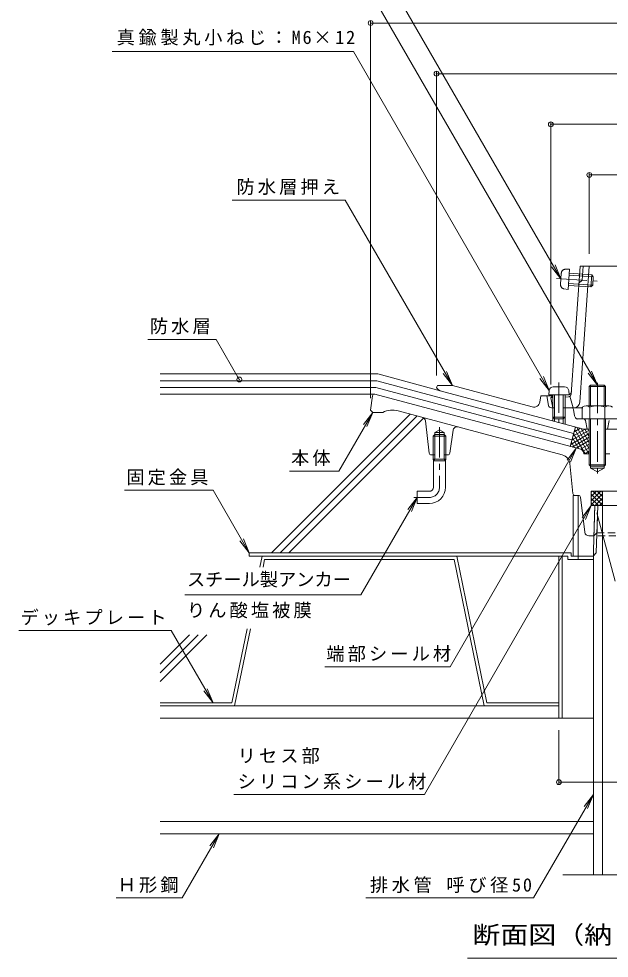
# Model space of a CAD drawing. Units: millimetres at full size, sheet at 1:3; details may follow other scales. Extents: x -566 to 565, y -424 to 391.
# Drawn here: x -565.6 to -273.9, y -352.4 to 111.5 of the extents above; entities that cross this region are included whole.
import ezdxf
from ezdxf.enums import TextEntityAlignment as Align

# ---------------------------------------------------------------- set-up
doc = ezdxf.new("R2010")
doc.units = ezdxf.units.MM
doc.header["$LTSCALE"] = 3
doc.header["$PDMODE"] = 32
doc.header["$PDSIZE"] = 2.4
for name, pattern in [('CHAIN1', [8, 5, -1, 1, -1]), ('DASHED1', [1.8, 1.2, -0.6]), ('DOUBLE_CHAIN1', [8.8, 5, -1, 0.6, -0.6, 0.6, -1])]:
    doc.linetypes.add(name, pattern=pattern)
for name, color, linetype, lineweight in [('0-0_通り芯', 3, 'Continuous', 9), ('0-1_躯体', 2, 'Continuous', 9), ('0-2_仕上', 6, 'Continuous', 9), ('0-3_建具', 4, 'Continuous', 9), ('0-4_その他', 7, 'Continuous', 9), ('0-5_寸法', 7, 'Continuous', 9), ('0-6_ハッチ', 6, 'Continuous', 9), ('0-8_041', 4, 'Continuous', 9), ('0-9_051', 2, 'Continuous', 9), ('0-A_061', 4, 'Continuous', 9), ('0-B_062', 1, 'Continuous', 5), ('0-C_084', 4, 'DOUBLE_CHAIN1', 9), ('0-D_087', 6, 'Continuous', 9), ('0-E_090', 4, 'Continuous', 9), ('0-F_092', 6, 'Continuous', 9)]:
    doc.layers.add(name, color=color, linetype=linetype, lineweight=lineweight)
doc.styles.add('ＭＳ ゴシック', font='')
doc.styles.get('ＭＳ ゴシック').set_extended_font_data('MS Gothic')

msp = doc.modelspace()

# ---------------------------------------------------------------- linework, layer by layer
at = {"layer": '0-0_通り芯'}
for p, q in [((-288.015, -101.111), (-389.771, -73.845)), ((-390.881, -74.721), (-391.771, -81.845)), ((-390.771, -82.845), (-391.771, -81.845)), ((-390.771, -82.845), (-385.771, -82.845)), ((-297.092, -103.855), (-378.157, -82.133)), ((-364.621, -87.079), (-362.869, -102.955)), ((-355.411, -92.845), (-357.771, -91.483)), ((-351.083, -91.714), (-352.651, -102.983)), ((-360.131, -93.845), (-360.946, -94.645)), ((-354.596, -94.645), (-360.946, -94.645)), ((-360.946, -103.845), (-360.946, -94.645)), ((-360.131, -103.845), (-360.131, -92.845)), ((-355.411, -93.845), (-360.131, -93.845)), ((-355.411, -103.845), (-355.411, -92.845)), ((-354.596, -94.645), (-355.411, -93.845)), ((-354.596, -103.845), (-354.596, -94.645)), ((-361.875, -103.845), (-360.131, -103.845)), ((-355.411, -103.845), (-353.642, -103.845)), ((-286.506, -103.035), (-286.56, -102.714)), ((-283.771, -103.345), (-286.454, -103.345)), ((-273.669, -103.345), (-275.771, -103.345)), ((-291.865, -122.949), (-293.413, -108.164)), ((-283.095, -110.345), (-283.095, -109.345)), ((-283.095, -110.345), (-276.448, -110.345)), ((-283.095, -110.345), (-279.771, -112.264)), ((-276.448, -110.345), (-279.771, -112.264)), ((-276.448, -109.345), (-276.448, -110.345)), ((-289.154, -123.845), (-290.87, -123.845)), ((-285.99, -142.093), (-288.162, -124.721)), ((-282.771, -121.845), (-282.771, -128.845)), ((-282.771, -121.845), (-220.771, -121.845)), ((-282.771, -128.845), (-220.771, -128.845)), ((-281.578, -143.845), (-284.006, -143.845))]:
    msp.add_line(p, q, dxfattribs=at)
at = {"layer": '0-0_通り芯', "linetype": 'DASHED1'}
for p, q in [((-281.55, -143.817), (-281.082, -128.845)), ((-281.082, -128.845), (-222.46, -128.845)), ((-280.072, -143.845), (-279.603, -128.845)), ((-221.992, -143.845), (-281.55, -143.817))]:
    msp.add_line(p, q, dxfattribs=at)
at = {"layer": '0-0_通り芯'}
for points in [[(-355.411, -92.845), (-360.131, -92.845), (-357.771, -91.483)], [(-254.878, -304.452), (-254.878, -311.196), (-296.77, -311.196)]]:
    msp.add_lwpolyline(points, dxfattribs=at)
at = {"layer": '0-0_通り芯', "linetype": 'DASHED1'}
msp.add_lwpolyline([(-281.578, -143.845), (-280.022, -142.268), (-223.52, -142.268)], dxfattribs=at)
at = {"layer": '0-0_通り芯'}
for centre, radius, start, end in [((-389.888, -74.845), 1, 90, 172.87517), ((-381.004, -92.759), 11, 74.99992, 115.68034), ((-366.609, -87.298), 2, 6.29681, 74.99974), ((-349.102, -91.989), 2, 74.9998, 172.07857), ((-288.532, -103.043), 2, 9.46249, 74.99974), ((-361.875, -102.845), 1, 186.29707, 270), ((-353.642, -102.845), 1, 270, 352.07825), ((-298.386, -108.684), 5, 5.97763, 74.99999), ((-284.533, -102.706), 2, 189.46233, 198.6377), ((-290.87, -122.845), 1, 185.97763, 270), ((-289.154, -124.845), 1, 7.12502, 90), ((-284.006, -141.845), 2, 187.12502, 270)]:
    msp.add_arc(centre, radius, start, end, dxfattribs=at)
at = {"layer": '0-1_躯体'}
for p, q in [((-359.271, -70.626), (-358.771, -69.626)), ((-358.771, -69.626), (-351.412, -69.626)), ((-357.37, -72.171), (-286.628, -91.126)), ((-351.412, -69.626), (-311.998, -80.187)), ((-307.771, -74.626), (-308.257, -77.751)), ((-301.82, -74.626), (-307.771, -74.626)), ((-304.771, -74.626), (-303.864, -79.406)), ((-302.39, -80.626), (-300.901, -80.626)), ((-296.641, -80.626), (-292.599, -80.626)), ((-291.006, -84.642), (-291.616, -81.439)), ((-301.771, -85.256), (-301.771, -87.069)), ((-300.901, -86.126), (-300.901, -87.302)), ((-296.641, -86.126), (-296.641, -88.443)), ((-295.771, -85.256), (-295.771, -88.677)), ((-289.781, -86.126), (-268.591, -86.126)), ((-285.61, -86.93), (-284.771, -91.126)), ((-273.932, -86.93), (-274.771, -91.126)), ((-283.771, -91.126), (-286.628, -91.126)), ((-216.914, -91.126), (-275.771, -91.126))]:
    msp.add_line(p, q, dxfattribs=at)
for centre, radius, start, end in [((-356.594, -69.273), 3, 206.81044, 254.99974), ((-311.222, -77.29), 3, 254.99974, 351.15448), ((-302.39, -79.126), 1.5, 190.75162, 270), ((-292.599, -81.626), 1, 10.78693, 90), ((-289.041, -84.268), 2, 190.78674, 254.99974), ((-286.591, -87.126), 1, 11.30994, 90)]:
    msp.add_arc(centre, radius, start, end, dxfattribs=at)
at = {"layer": '0-2_仕上'}
for p, q in [((-292.679, -73.799), (-288.282, -10.626)), ((-288.449, -77.835), (-283.771, -10.626)), ((-288.282, -10.626), (-215.26, -10.626)), ((-294.03, -74.188), (-295.771, -74.275)), ((-302.771, -75.626), (-301.772, -74.576)), ((-302.771, -75.626), (-301.771, -75.576)), ((-301.932, -79.822), (-302.771, -75.626)), ((-294.1, -75.193), (-295.771, -75.276)), ((-291.771, -80.626), (-293.331, -74.934)), ((-286.992, -80.626), (-292.626, -80.626))]:
    msp.add_line(p, q, dxfattribs=at)
at = {"layer": '0-2_仕上', "linetype": 'DOUBLE_CHAIN1'}
for q in [(-286.778, -10.626), (-288.874, -19.126)]:
    msp.add_line((-287.266, -17.626), q, dxfattribs=at)
at = {"layer": '0-2_仕上'}
for centre, radius, start, end in [((-294.175, -73.695), 1.5, 272.86224, 356.0186), ((-294.105, -72.69), 1.5, 272.86289, 356.0186), ((-291.441, -77.626), 3, 270.00015, 356.01868), ((-300.951, -79.626), 1, 191.30994, 214.93584)]:
    msp.add_arc(centre, radius, start, end, dxfattribs=at)
at = {"layer": '0-3_建具'}
for p, q in [((-291.771, -123.845), (-289.271, -123.845)), ((-291.771, -123.845), (-291.771, -153.845)), ((-289.271, -123.845), (-289.271, -153.845)), ((-291.771, -153.845), (-281.771, -153.845))]:
    msp.add_line(p, q, dxfattribs=at)
at = {"layer": '0-4_その他'}
for p, q in [((-391.771, 110.274), (-391.771, -75.845)), ((-391.771, 109.374), (-111.771, 109.374)), ((-359.271, 85.274), (-359.271, -64.626)), ((-359.271, 84.374), (-144.271, 84.374)), ((-302.771, 60.274), (-302.771, -69.126)), ((-302.771, 59.374), (-200.771, 59.374)), ((-283.771, 35.274), (-283.771, -4.626)), ((-283.771, 34.374), (-219.771, 34.374)), ((-280.125, -132.415), (-271.052, -166.276)), ((-298.771, -266.335), (-298.771, -239.845)), ((-298.771, -265.435), (-204.771, -265.435))]:
    msp.add_line(p, q, dxfattribs=at)
for p in [(-391.771, 109.374), (-359.271, 84.374), (-302.771, 59.374), (-283.771, 34.374), (-298.771, -265.435)]:
    msp.add_point(p, dxfattribs=at)
at = {"layer": '0-5_寸法'}
for p, q in [((-391.207, 123.623), (-279.771, -69.389)), ((-519.362, 95.338), (-400.232, 95.338)), ((-400.232, 95.338), (-303.59, -72.052)), ((-404.295, 21.97), (-460.17, 21.97)), ((-404.295, 21.97), (-351.412, -69.626)), ((-297.799, -16.893), (-302.365, -10.943)), ((-297.799, -16.893), (-300.669, -9.964)), ((-468.087, -46.82), (-501.864, -46.82)), ((-468.087, -46.82), (-456.65, -66.629)), ((-351.412, -69.626), (-355.978, -63.676)), ((-351.412, -69.626), (-354.282, -62.697)), ((-279.771, -69.389), (-284.337, -63.439)), ((-279.771, -69.389), (-282.641, -62.46)), ((-303.59, -72.052), (-308.155, -66.102)), ((-303.59, -72.052), (-306.46, -65.123)), ((-407.558, -111.92), (-390.771, -82.845)), ((-390.771, -82.845), (-395.337, -88.795)), ((-390.771, -82.845), (-393.641, -89.774)), ((-352.497, -208.469), (-290.179, -100.531)), ((-290.179, -100.531), (-294.745, -106.481)), ((-290.179, -100.531), (-293.049, -107.46)), ((-407.558, -111.92), (-431.889, -111.92)), ((-469.622, -121.326), (-513.284, -121.326)), ((-396.539, -172.94), (-368.771, -124.845)), ((-368.771, -124.845), (-373.337, -130.795)), ((-368.771, -124.845), (-371.641, -131.774)), ((-365.146, -271.522), (-282.771, -128.845)), ((-282.771, -128.845), (-287.337, -134.795)), ((-282.771, -128.845), (-285.641, -135.774)), ((-451.771, -152.245), (-456.337, -146.295)), ((-396.539, -172.94), (-483.589, -172.94)), ((-490.291, -190.484), (-565.566, -190.484)), ((-490.291, -190.484), (-469.63, -226.269)), ((-352.497, -208.469), (-414.466, -208.469)), ((-469.63, -226.269), (-474.195, -220.319)), ((-469.63, -226.269), (-472.5, -219.34)), ((-365.146, -271.522), (-459.411, -271.522)), ((-311.302, -322.623), (-281.771, -271.473)), ((-281.771, -271.473), (-286.337, -277.424)), ((-281.771, -271.473), (-284.641, -278.403)), ((-484.879, -322.623), (-466.591, -290.947)), ((-466.591, -290.947), (-471.156, -296.897)), ((-466.591, -290.947), (-469.461, -297.876)), ((-484.879, -322.623), (-517.509, -322.623)), ((-311.302, -322.623), (-394.074, -322.623)), ((-343.85, -352.378), (-160.97, -352.378))]:
    msp.add_line(p, q, dxfattribs=at)
for points in [[(-519.362, 160.526), (-400.232, 160.526), (-297.799, -16.893)], [(-469.622, -121.326), (-451.771, -152.245), (-454.641, -145.316)]]:
    msp.add_lwpolyline(points, dxfattribs=at)
msp.add_point((-456.65, -66.629), dxfattribs=at)
at = {"layer": '0-6_ハッチ'}
for p, q in [((-290.638, -90.052), (-293.226, -99.714)), ((-292.396, -96.614), (-283.771, -91.635)), ((-291.847, -94.565), (-285.89, -91.126)), ((-291.298, -92.516), (-288.173, -90.712)), ((-284.081, -103.345), (-290.992, -91.374)), ((-290.749, -90.467), (-290.222, -90.163)), ((-283.771, -100.881), (-289.911, -90.247)), ((-283.771, -97.881), (-287.862, -90.796)), ((-283.771, -94.881), (-285.939, -91.126)), ((-283.771, -91.881), (-284.207, -91.126)), ((-292.945, -98.663), (-283.771, -93.367)), ((-292.228, -99.982), (-283.771, -95.099)), ((-288.985, -100.851), (-292.09, -95.472)), ((-285.813, -103.345), (-291.541, -93.423)), ((-290.179, -100.531), (-283.771, -96.831)), ((-293.083, -99.753), (-293.188, -99.571)), ((-291.034, -100.302), (-292.639, -97.522)), ((-288.13, -101.08), (-283.771, -98.563)), ((-286.8, -102.044), (-283.771, -100.295)), ((-286.054, -103.345), (-283.771, -102.027)), ((-278.154, -121.845), (-282.771, -126.462)), ((-280.275, -121.845), (-282.771, -124.341)), ((-282.397, -121.845), (-282.771, -122.219)), ((-277.271, -123.084), (-282.771, -128.583)), ((-277.271, -128.712), (-282.771, -123.212)), ((-277.271, -126.59), (-282.016, -121.845)), ((-277.271, -125.205), (-280.911, -128.845)), ((-277.271, -124.469), (-279.895, -121.845)), ((-277.271, -122.348), (-277.774, -121.845)), ((-277.271, -128.845), (-277.271, -121.845)), ((-279.259, -128.845), (-282.771, -125.333)), ((-281.38, -128.845), (-282.771, -127.454)), ((-277.271, -127.326), (-278.79, -128.845))]:
    msp.add_line(p, q, dxfattribs=at)
at = {"layer": '0-8_041'}
for p, q in [((-303.59, -72.052), (-303.771, -74.126)), ((-301.771, -74.126), (-301.771, -85.256)), ((-295.945, -70.226), (-301.597, -70.226)), ((-300.901, -74.126), (-300.901, -86.126)), ((-296.641, -74.126), (-296.641, -86.126)), ((-295.771, -74.126), (-295.771, -85.256)), ((-300.901, -86.126), (-301.771, -85.256)), ((-295.771, -85.256), (-301.771, -85.256)), ((-296.641, -86.126), (-300.901, -86.126)), ((-296.641, -86.126), (-295.771, -85.256))]:
    msp.add_line(p, q, dxfattribs=at)
at = {"layer": '0-8_041', "color": 2}
for p, q in [((-281.082, -128.845), (-281.771, -150.901)), ((-281.082, -128.845), (-222.46, -128.845)), ((-280.334, -152.225), (-279.603, -128.845)), ((-277.271, -311.174), (-277.271, -128.845)), ((-281.771, -311.174), (-281.771, -150.901)), ((-280.334, -152.225), (-281.771, -153.663))]:
    msp.add_line(p, q, dxfattribs=at)
at = {"layer": '0-8_041'}
msp.add_lwpolyline([(-293.953, -72.052), (-293.771, -74.126), (-303.771, -74.126)], dxfattribs=at)
for centre, start, end in [((-301.597, -72.226), 90, 174.99998), ((-295.945, -72.226), 5.00002, 90)]:
    msp.add_arc(centre, 2, start, end, dxfattribs=at)
at = {"layer": '0-9_051'}
for p, q in [((-292.771, -152.245), (-451.771, -152.245)), ((-451.771, -153.845), (-451.771, -152.245)), ((-292.771, -152.245), (-292.771, -153.845)), ((-294.371, -153.845), (-451.771, -153.845)), ((-298.771, -153.845), (-298.771, -233.845)), ((-297.171, -153.845), (-297.171, -233.845)), ((-294.371, -153.845), (-294.371, -155.445)), ((-289.271, -155.445), (-294.371, -155.445)), ((-289.271, -153.845), (-292.771, -153.845)), ((-289.271, -153.845), (-289.271, -155.445)), ((-289.271, -155.445), (-281.771, -155.445)), ((-298.771, -233.845), (-281.771, -233.845))]:
    msp.add_line(p, q, dxfattribs=at)
at = {"layer": '0-A_061', "linetype": 'CHAIN1'}
for p, q in [((-298.771, -68.081), (-298.771, -87.808)), ((-279.771, -68.216), (-279.771, -113.036))]:
    msp.add_line(p, q, dxfattribs=at)
at = {"layer": '0-A_061'}
for p, q in [((-283.095, -69.389), (-283.771, -70.066)), ((-283.095, -79.626), (-283.095, -69.389)), ((-276.448, -69.389), (-283.095, -69.389)), ((-276.448, -79.626), (-276.448, -69.389)), ((-275.771, -70.066), (-276.448, -69.389)), ((-283.771, -79.626), (-283.771, -70.066)), ((-283.771, -70.066), (-275.771, -70.066)), ((-275.771, -79.626), (-275.771, -70.066)), ((-287.271, -80.348), (-287.271, -86.126)), ((-274.148, -79.626), (-285.395, -79.626)), ((-283.518, -80.348), (-283.518, -86.126)), ((-276.024, -80.348), (-276.024, -86.126)), ((-287.271, -86.126), (-272.271, -86.126)), ((-283.771, -86.126), (-283.771, -108.713)), ((-283.095, -86.126), (-283.095, -109.389)), ((-276.448, -86.126), (-276.448, -109.389)), ((-275.771, -86.126), (-275.771, -108.713)), ((-283.095, -109.389), (-283.771, -108.713)), ((-283.771, -108.713), (-275.771, -108.713)), ((-276.448, -109.389), (-283.095, -109.389)), ((-275.771, -108.713), (-276.448, -109.389))]:
    msp.add_line(p, q, dxfattribs=at)
for centre, radius, start, end in [((-285.395, -82.426), 2.8, 47.92577, 132.07433), ((-279.771, -89.716), 10.089, 68.19791, 111.80219), ((-274.148, -82.426), 2.8, 47.92542, 132.07448)]:
    msp.add_arc(centre, radius, start, end, dxfattribs=at)
at = {"layer": '0-B_062'}
for p, q in [((-445.433, -153.845), (-446.54, -159.246)), ((-349.233, -153.845), (-445.433, -153.845)), ((-444.128, -155.445), (-444.907, -159.246)), ((-350.539, -155.445), (-444.128, -155.445)), ((-350.539, -155.445), (-335.703, -227.845)), ((-349.233, -153.845), (-334.397, -226.245)), ((-452.802, -189.803), (-460.27, -226.245)), ((-451.169, -189.803), (-458.964, -227.845)), ((-495.716, -226.245), (-460.27, -226.245)), ((-298.771, -226.245), (-334.397, -226.245)), ((-298.771, -226.245), (-298.771, -227.845)), ((-495.716, -227.845), (-458.964, -227.845)), ((-298.771, -227.845), (-335.703, -227.845))]:
    msp.add_line(p, q, dxfattribs=at)
at = {"layer": '0-C_084'}
for p, q in [((-295.643, -12.213), (-293.561, -12.176)), ((-293.561, -12.176), (-294.256, -22.152)), ((-297.603, -14.074), (-297.995, -19.712)), ((-293.761, -15.039), (-281.79, -15.872)), ((-293.7, -14.171), (-282.597, -14.944)), ((-281.79, -15.872), (-282.085, -20.122)), ((-296.312, -21.827), (-294.256, -22.152)), ((-294.117, -20.157), (-283.014, -20.93)), ((-294.056, -19.289), (-282.085, -20.122)), ((-282.085, -20.122), (-283.014, -20.93))]:
    msp.add_line(p, q, dxfattribs=at)
at = {"layer": '0-C_084', "linetype": 'CHAIN1'}
msp.add_line((-299.939, -16.744), (-279.877, -18.141), dxfattribs=at)
at = {"layer": '0-C_084', "color": 5, "linetype": 'Continuous', "lineweight": 5}
for p, q in [((-298.771, -227.845), (-495.716, -227.845)), ((-298.771, -233.845), (-495.716, -233.845)), ((-281.771, -284.947), (-495.716, -284.947)), ((-281.771, -290.947), (-495.716, -290.947))]:
    msp.add_line(p, q, dxfattribs=at)
at = {"layer": '0-C_084'}
msp.add_lwpolyline([(-281.79, -15.872), (-282.597, -14.944), (-283.014, -20.93)], dxfattribs=at)
for centre, start, end in [((-295.608, -14.213), 91.01801, 176.01799), ((-296, -19.851), 176.01799, 261.01797)]:
    msp.add_arc(centre, 2, start, end, dxfattribs=at)
at = {"layer": '0-D_087', "linetype": 'CHAIN1'}
for p, q in [((-357.771, -90.197), (-357.771, -119.845)), ((-362.571, -124.845), (-370.395, -124.845))]:
    msp.add_line(p, q, dxfattribs=at)
at = {"layer": '0-D_087'}
for p, q in [((-360.946, -103.845), (-360.946, -106.045)), ((-360.946, -106.045), (-354.596, -106.045)), ((-360.131, -103.845), (-360.131, -106.045)), ((-355.411, -103.845), (-355.411, -106.045)), ((-355.411, -106.045), (-354.771, -106.845)), ((-354.596, -106.045), (-354.771, -106.845)), ((-354.596, -103.845), (-354.596, -106.045)), ((-360.771, -119.845), (-360.771, -106.845)), ((-360.771, -106.845), (-354.771, -106.845)), ((-354.771, -119.845), (-354.771, -106.845)), ((-368.771, -121.845), (-368.771, -127.845)), ((-362.771, -121.845), (-368.771, -121.845)), ((-362.771, -127.845), (-368.771, -127.845))]:
    msp.add_line(p, q, dxfattribs=at)
msp.add_lwpolyline([(-360.946, -106.045), (-360.771, -106.845), (-360.131, -106.045)], dxfattribs=at)
for radius in [8, 2]:
    msp.add_arc((-362.771, -119.845), radius, 270, 0, dxfattribs=at)
at = {"layer": '0-D_087', "linetype": 'CHAIN1'}
msp.add_arc((-362.771, -119.845), 5, 270, 0, dxfattribs=at)
at = {"layer": '0-E_090'}
for p, q in [((-495.716, -63.889), (-388.278, -63.889)), ((-357.37, -72.171), (-388.278, -63.889)), ((-495.716, -67.223), (-388.717, -67.223)), ((-291.5, -93.272), (-388.717, -67.223)), ((-495.716, -70.556), (-389.156, -70.556)), ((-292.363, -96.491), (-389.156, -70.556)), ((-293.226, -99.714), (-290.638, -90.052))]:
    msp.add_line(p, q, dxfattribs=at)
at = {"layer": '0-F_092'}
for p, q in [((-389.771, -73.845), (-495.716, -73.845)), ((-440.707, -152.245), (-372.194, -83.731)), ((-436.465, -152.245), (-368.847, -84.628)), ((-432.222, -152.245), (-365.501, -85.525)), ((-495.716, -207.253), (-481.175, -192.713)), ((-495.716, -211.496), (-476.932, -192.713)), ((-495.716, -215.739), (-472.69, -192.713))]:
    msp.add_line(p, q, dxfattribs=at)

# ---------------------------------------------------------------- texts
at = {"layer": '0-5_寸法', "style": 'ＭＳ ゴシック'}
msp.add_text('スチール製アンカー', height=6.598, dxfattribs=at).set_placement((-482.514, -170.608), align=Align.BOTTOM_LEFT)
at = {"layer": '0-5_寸法', "color": 2, "style": 'ＭＳ ゴシック', "width": 1.15}
msp.add_text('断面図（納まり） Ｓ＝１：３', height=8.798, dxfattribs=at).set_placement((-341.508, -347.878), align=Align.BOTTOM_LEFT)
at = {"layer": '0-5_寸法', "char_height": 6.598, "attachment_point": 7, "style": 'ＭＳ ゴシック'}
for s, insert in [('\\T1.2;真鍮製丸小ねじ：M6×12', (-517.2, 98.293)), ('\\T1.17;防水層押え', (-458.051, 24.49)), ('\\T1.17;防水層', (-500.842, -44.299)), ('\\T1.17;本体', (-431.087, -109.399)), ('\\T1.17;固定金具', (-512.466, -118.906)), ('\\T1.17;デッキプレート', (-564.747, -188.064)), ('\\T1.17;りん酸塩被膜', (-482.514, -184.6)), ('\\T1.17;端部シール材', (-413.647, -206.049)), ('\\T1.17;リセス部', (-457.484, -256.416)), ('\\T1.17;シリコン系シール材', (-457.484, -269.102)), ('\\T1.17;Ｈ形鋼', (-516.691, -320.203)), ('\\T1.2;排水管\\~呼び径50', (-392.148, -320.203))]:
    msp.add_mtext(s, dxfattribs=dict(at, insert=insert))

doc.saveas('drawing.dxf')
